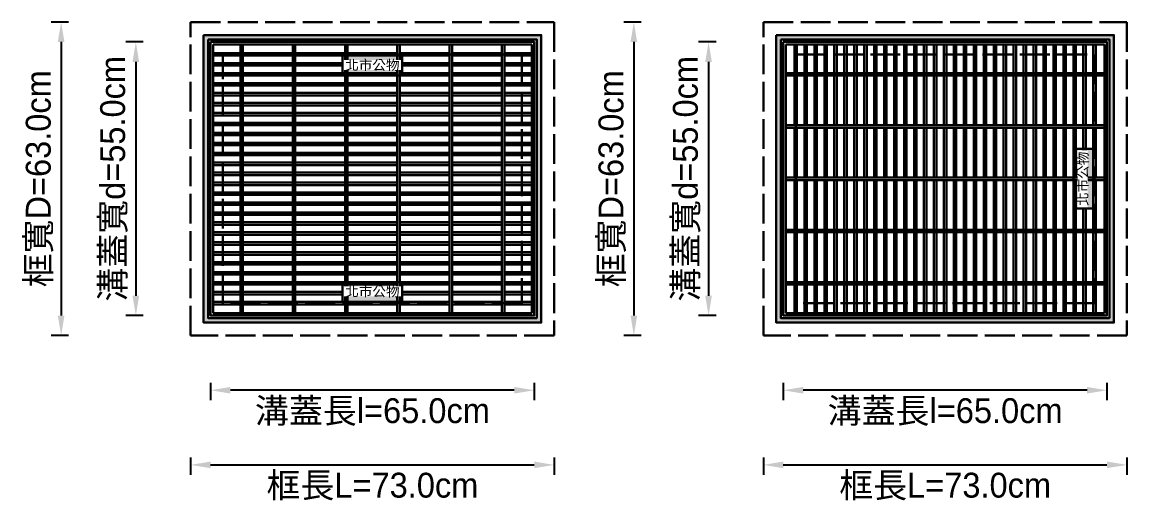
# Model space of a CAD drawing. Extents: x -4891 to 4829, y -5666 to -3242.
# Drawn here: x 1250 to 1471.9, y -3959.6 to -3863 of the extents above; entities that cross this region are included whole.
import ezdxf

# ---------------------------------------------------------------- set-up
doc = ezdxf.new("R2010")
doc.units = 0
doc.header["$MEASUREMENT"] = 0
doc.linetypes.add('ACAD_ISO02W100', pattern=[15, 12, -3])
doc.layers.add('三、3.文字-註解文字', color=2, linetype='Continuous')
doc.layers.add('二、6.繪圖-其他施作項目', color=35, linetype='Continuous', lineweight=30)
doc.styles.get("Standard").update_dxf_attribs({"font": 'kaiu.ttf', "height": 2})
doc.styles.add('註解文字', font='MS PGothic.ttf', dxfattribs={"height": 5})
doc.dimstyles.new('註解文字', dxfattribs={"dimtxt": 5, "dimasz": 4, "dimexe": 2, "dimexo": 2.5, "dimgap": 1, "dimtad": 2, "dimzin": 0, "dimdsep": 46, "dimtxsty": '註解文字', "dimcen": 0.1, "dimclrd": 144, "dimclre": 144, "dimclrt": 256, "dimadec": 0, "dimazin": 0, "dimtfac": 1, "dimtofl": 0, "dimtmove": 0, "dimatfit": 3, "dimfxl": 1.5, "dimfxlon": 1, "dimtolj": 1, "dimtzin": 0, "dimlwd": -1, "dimlwe": -1, "dimarcsym": 1})

# ---------------------------------------------------------------- blocks, each defined once
blk = doc.blocks.new('*D25')
at = {"layer": 'Defpoints', "color": 0, "transparency": 16777216}
for p in [(1287.86, -3866.99), (1272.86, -3921.99), (1287.86, -3921.99)]:
    blk.add_point(p, dxfattribs=at)
at = {"layer": '三、3.文字-註解文字', "color": 144, "transparency": 16777216}
for p, q in [((1274.36, -3866.99), (1270.86, -3866.99)), ((1272.86, -3870.99), (1272.86, -3917.99)), ((1274.36, -3921.99), (1270.86, -3921.99))]:
    blk.add_line(p, q, dxfattribs=at)
for points in [[(1272.19, -3870.99), (1273.53, -3870.99), (1272.86, -3866.99)], [(1272.19, -3917.99), (1273.53, -3917.99), (1272.86, -3921.99)]]:
    blk.add_solid(points, dxfattribs=at)
at = {"layer": '三、3.文字-註解文字', "transparency": 16777216, "insert": (1268.48, -3894.49), "char_height": 5, "attachment_point": 5, "rotation": 90, "style": '註解文字'}
blk.add_mtext('\\A1;溝蓋寬{\\fMS PGothic|b0|i0|c128|p34;d=55.0cm}', dxfattribs=at)
blk = doc.blocks.new('*D26')
at = {"layer": 'Defpoints', "color": 0, "transparency": 16777216}
for p in [(1287.86, -3921.99), (1352.86, -3921.99), (1287.86, -3936.99)]:
    blk.add_point(p, dxfattribs=at)
at = {"layer": '三、3.文字-註解文字', "color": 144, "transparency": 16777216}
for p, q in [((1287.86, -3935.49), (1287.86, -3938.99)), ((1348.86, -3936.99), (1291.86, -3936.99)), ((1352.86, -3935.49), (1352.86, -3938.99))]:
    blk.add_line(p, q, dxfattribs=at)
for points in [[(1291.86, -3936.32), (1291.86, -3937.65), (1287.86, -3936.99)], [(1348.86, -3936.32), (1348.86, -3937.65), (1352.86, -3936.99)]]:
    blk.add_solid(points, dxfattribs=at)
at = {"layer": '三、3.文字-註解文字', "transparency": 16777216, "insert": (1320.36, -3941.37), "char_height": 5, "attachment_point": 5, "style": '註解文字'}
blk.add_mtext('\\A1;溝蓋長l{\\fMS PGothic|b0|i0|c128|p34;=65.0cm}', dxfattribs=at)
blk = doc.blocks.new('*D31')
at = {"layer": 'Defpoints', "color": 0, "transparency": 16777216}
for p in [(1402.86, -3866.99), (1387.86, -3921.99), (1402.86, -3921.99)]:
    blk.add_point(p, dxfattribs=at)
at = {"layer": '三、3.文字-註解文字', "color": 144, "transparency": 16777216}
for p, q in [((1389.36, -3866.99), (1385.86, -3866.99)), ((1387.86, -3870.99), (1387.86, -3917.99)), ((1389.36, -3921.99), (1385.86, -3921.99))]:
    blk.add_line(p, q, dxfattribs=at)
for points in [[(1387.19, -3870.99), (1388.53, -3870.99), (1387.86, -3866.99)], [(1387.19, -3917.99), (1388.53, -3917.99), (1387.86, -3921.99)]]:
    blk.add_solid(points, dxfattribs=at)
at = {"layer": '三、3.文字-註解文字', "transparency": 16777216, "insert": (1383.48, -3894.49), "char_height": 5, "attachment_point": 5, "rotation": 90, "style": '註解文字'}
blk.add_mtext('\\A1;溝蓋寬d=55.0cm', dxfattribs=at)
blk = doc.blocks.new('*D32')
at = {"layer": 'Defpoints', "color": 0, "transparency": 16777216}
for p in [(1402.86, -3921.99), (1467.86, -3921.99), (1402.86, -3936.99)]:
    blk.add_point(p, dxfattribs=at)
at = {"layer": '三、3.文字-註解文字', "color": 144, "transparency": 16777216}
for p, q in [((1402.86, -3935.49), (1402.86, -3938.99)), ((1463.86, -3936.99), (1406.86, -3936.99)), ((1467.86, -3935.49), (1467.86, -3938.99))]:
    blk.add_line(p, q, dxfattribs=at)
for points in [[(1406.86, -3936.32), (1406.86, -3937.65), (1402.86, -3936.99)], [(1463.86, -3936.32), (1463.86, -3937.65), (1467.86, -3936.99)]]:
    blk.add_solid(points, dxfattribs=at)
at = {"layer": '三、3.文字-註解文字', "transparency": 16777216, "insert": (1435.36, -3941.37), "char_height": 5, "attachment_point": 5, "style": '註解文字'}
blk.add_mtext('\\A1;溝蓋長l=65.0cm', dxfattribs=at)
blk = doc.blocks.new('*D41')
at = {"layer": 'Defpoints', "color": 0, "transparency": 16777216}
for p in [(1283.86, -3925.99), (1356.86, -3925.99), (1356.86, -3951.99)]:
    blk.add_point(p, dxfattribs=at)
at = {"layer": '三、3.文字-註解文字', "color": 144, "transparency": 16777216}
for p, q in [((1283.86, -3950.49), (1283.86, -3953.99)), ((1356.86, -3950.49), (1356.86, -3953.99)), ((1287.86, -3951.99), (1352.86, -3951.99))]:
    blk.add_line(p, q, dxfattribs=at)
for points in [[(1287.86, -3951.32), (1287.86, -3952.65), (1283.86, -3951.99)], [(1352.86, -3951.32), (1352.86, -3952.65), (1356.86, -3951.99)]]:
    blk.add_solid(points, dxfattribs=at)
at = {"layer": '三、3.文字-註解文字', "transparency": 16777216, "insert": (1320.36, -3956.35), "char_height": 5, "attachment_point": 5, "style": '註解文字'}
blk.add_mtext('\\A1;框長L=73.0cm', dxfattribs=at)
blk = doc.blocks.new('*D42')
at = {"layer": 'Defpoints', "color": 0, "transparency": 16777216}
for p in [(1398.86, -3862.99), (1372.86, -3925.99), (1398.86, -3925.99)]:
    blk.add_point(p, dxfattribs=at)
at = {"layer": '三、3.文字-註解文字', "color": 144, "transparency": 16777216}
for p, q in [((1374.36, -3862.99), (1370.86, -3862.99)), ((1372.86, -3866.99), (1372.86, -3921.99)), ((1374.36, -3925.99), (1370.86, -3925.99))]:
    blk.add_line(p, q, dxfattribs=at)
for points in [[(1372.19, -3866.99), (1373.53, -3866.99), (1372.86, -3862.99)], [(1372.19, -3921.99), (1373.53, -3921.99), (1372.86, -3925.99)]]:
    blk.add_solid(points, dxfattribs=at)
at = {"layer": '三、3.文字-註解文字', "transparency": 16777216, "insert": (1368.54, -3894.49), "char_height": 5, "attachment_point": 5, "rotation": 90, "style": '註解文字'}
blk.add_mtext('\\A1;框寬D=63.0cm', dxfattribs=at)
blk = doc.blocks.new('*D43')
at = {"layer": 'Defpoints', "color": 0, "transparency": 16777216}
for p in [(1398.86, -3925.99), (1471.86, -3925.99), (1471.86, -3951.99)]:
    blk.add_point(p, dxfattribs=at)
at = {"layer": '三、3.文字-註解文字', "color": 144, "transparency": 16777216}
for p, q in [((1398.86, -3950.49), (1398.86, -3953.99)), ((1471.86, -3950.49), (1471.86, -3953.99)), ((1402.86, -3951.99), (1467.86, -3951.99))]:
    blk.add_line(p, q, dxfattribs=at)
for points in [[(1402.86, -3951.32), (1402.86, -3952.65), (1398.86, -3951.99)], [(1467.86, -3951.32), (1467.86, -3952.65), (1471.86, -3951.99)]]:
    blk.add_solid(points, dxfattribs=at)
at = {"layer": '三、3.文字-註解文字', "transparency": 16777216, "insert": (1435.36, -3956.35), "char_height": 5, "attachment_point": 5, "style": '註解文字'}
blk.add_mtext('\\A1;框長L=73.0cm', dxfattribs=at)
blk = doc.blocks.new('*D51')
at = {"layer": 'Defpoints', "color": 0, "transparency": 16777216}
for p in [(1283.86, -3862.99), (1257.86, -3925.99), (1283.86, -3925.99)]:
    blk.add_point(p, dxfattribs=at)
at = {"layer": '三、3.文字-註解文字', "color": 144, "transparency": 16777216}
for p, q in [((1259.36, -3862.99), (1255.86, -3862.99)), ((1257.86, -3866.99), (1257.86, -3921.99)), ((1259.36, -3925.99), (1255.86, -3925.99))]:
    blk.add_line(p, q, dxfattribs=at)
for points in [[(1257.19, -3866.99), (1258.53, -3866.99), (1257.86, -3862.99)], [(1257.19, -3921.99), (1258.53, -3921.99), (1257.86, -3925.99)]]:
    blk.add_solid(points, dxfattribs=at)
at = {"layer": '三、3.文字-註解文字', "transparency": 16777216, "insert": (1253.54, -3894.49), "char_height": 5, "attachment_point": 5, "rotation": 90, "style": '註解文字'}
blk.add_mtext('\\A1;框寬D=63.0cm', dxfattribs=at)

msp = doc.modelspace()

# ---------------------------------------------------------------- hatches: boundary and pattern name
at = {"layer": '二、6.繪圖-其他施作項目'}
h = msp.add_hatch(color=256, dxfattribs=at)
h.dxf.hatch_style = 1
h.paths.add_polyline_path([(1326.361, -3873.736), (1326.361, -3869.736), (1314.361, -3869.736), (1314.361, -3873.736)])
h = msp.add_hatch(color=256, dxfattribs=at)
h.dxf.hatch_style = 1
h.paths.add_polyline_path([(1465.111, -3888.486), (1461.111, -3888.486), (1461.111, -3900.486), (1465.111, -3900.486)])
h = msp.add_hatch(color=256, dxfattribs=at)
h.dxf.hatch_style = 1
h.paths.add_polyline_path([(1326.361, -3919.236), (1326.361, -3915.236), (1314.361, -3915.236), (1314.361, -3919.236)])

# ---------------------------------------------------------------- linework, layer by layer
for points in [[(1287.861, -3866.986), (1352.861, -3866.986), (1352.861, -3921.986), (1287.861, -3921.986)], [(1402.861, -3866.986), (1467.861, -3866.986), (1467.861, -3921.986), (1402.861, -3921.986)], [(1314.361, -3869.736), (1326.361, -3869.736), (1326.361, -3873.736), (1314.361, -3873.736)], [(1461.111, -3900.486), (1461.111, -3888.486), (1465.111, -3888.486), (1465.111, -3900.486)], [(1314.361, -3915.236), (1326.361, -3915.236), (1326.361, -3919.236), (1314.361, -3919.236)]]:
    msp.add_lwpolyline(points, close=True, dxfattribs=at)
for points in [[(1288.361, -3867.486), (1352.361, -3867.486)], [(1288.361, -3921.486), (1288.361, -3867.486)], [(1293.861, -3867.486), (1293.861, -3921.486)], [(1294.361, -3867.486), (1294.361, -3921.486)], [(1304.361, -3867.486), (1304.361, -3921.486)], [(1304.861, -3867.486), (1304.861, -3921.486)], [(1314.861, -3867.486), (1314.861, -3921.486)], [(1315.361, -3867.486), (1315.361, -3921.486)], [(1325.361, -3921.486), (1325.361, -3867.486)], [(1325.861, -3921.486), (1325.861, -3867.486)], [(1335.861, -3921.486), (1335.861, -3867.486)], [(1336.361, -3921.486), (1336.361, -3867.486)], [(1346.361, -3921.486), (1346.361, -3867.486)], [(1346.861, -3921.486), (1346.861, -3867.486)], [(1352.361, -3867.486), (1352.361, -3921.486)], [(1403.361, -3867.486), (1467.361, -3867.486)], [(1403.361, -3921.486), (1403.361, -3867.486)], [(1405.111, -3873.236), (1405.111, -3867.486)], [(1405.611, -3873.236), (1405.611, -3867.486)], [(1407.111, -3873.236), (1407.111, -3867.486)], [(1407.611, -3873.236), (1407.611, -3867.486)], [(1409.111, -3873.236), (1409.111, -3867.486)], [(1409.611, -3873.236), (1409.611, -3867.486)], [(1411.111, -3873.236), (1411.111, -3867.486)], [(1411.611, -3873.236), (1411.611, -3867.486)], [(1413.111, -3873.236), (1413.111, -3867.486)], [(1413.611, -3873.236), (1413.611, -3867.486)], [(1415.111, -3873.236), (1415.111, -3867.486)], [(1415.611, -3873.236), (1415.611, -3867.486)], [(1417.111, -3873.236), (1417.111, -3867.486)], [(1417.611, -3873.236), (1417.611, -3867.486)], [(1419.111, -3873.236), (1419.111, -3867.486)], [(1419.611, -3873.236), (1419.611, -3867.486)], [(1421.111, -3873.236), (1421.111, -3867.486)], [(1421.611, -3873.236), (1421.611, -3867.486)], [(1423.111, -3873.236), (1423.111, -3867.486)], [(1423.611, -3873.236), (1423.611, -3867.486)], [(1425.111, -3873.236), (1425.111, -3867.486)], [(1425.611, -3873.236), (1425.611, -3867.486)], [(1427.111, -3873.236), (1427.111, -3867.486)], [(1427.611, -3873.236), (1427.611, -3867.486)], [(1429.111, -3873.236), (1429.111, -3867.486)], [(1429.611, -3873.236), (1429.611, -3867.486)], [(1431.111, -3873.236), (1431.111, -3867.486)], [(1431.611, -3873.236), (1431.611, -3867.486)], [(1433.111, -3873.236), (1433.111, -3867.486)], [(1433.611, -3873.236), (1433.611, -3867.486)], [(1435.111, -3873.236), (1435.111, -3867.486)], [(1435.611, -3873.236), (1435.611, -3867.486)], [(1437.111, -3873.236), (1437.111, -3867.486)], [(1437.611, -3873.236), (1437.611, -3867.486)], [(1439.111, -3873.236), (1439.111, -3867.486)], [(1439.611, -3873.236), (1439.611, -3867.486)], [(1441.111, -3873.236), (1441.111, -3867.486)], [(1441.611, -3873.236), (1441.611, -3867.486)], [(1443.111, -3873.236), (1443.111, -3867.486)], [(1443.611, -3873.236), (1443.611, -3867.486)], [(1445.111, -3873.236), (1445.111, -3867.486)], [(1445.611, -3873.236), (1445.611, -3867.486)], [(1447.111, -3873.236), (1447.111, -3867.486)], [(1447.611, -3873.236), (1447.611, -3867.486)], [(1449.111, -3873.236), (1449.111, -3867.486)], [(1449.611, -3873.236), (1449.611, -3867.486)], [(1451.111, -3873.236), (1451.111, -3867.486)], [(1451.611, -3873.236), (1451.611, -3867.486)], [(1453.111, -3873.236), (1453.111, -3867.486)], [(1453.611, -3873.236), (1453.611, -3867.486)], [(1455.111, -3873.236), (1455.111, -3867.486)], [(1455.611, -3873.236), (1455.611, -3867.486)], [(1457.111, -3873.236), (1457.111, -3867.486)], [(1457.611, -3873.236), (1457.611, -3867.486)], [(1459.111, -3873.236), (1459.111, -3867.486)], [(1459.611, -3873.236), (1459.611, -3867.486)], [(1461.111, -3873.236), (1461.111, -3867.486)], [(1461.611, -3873.236), (1461.611, -3867.486)], [(1463.111, -3867.486), (1463.111, -3873.236)], [(1463.611, -3867.486), (1463.611, -3873.236)], [(1465.111, -3867.486), (1465.111, -3873.236)], [(1465.611, -3867.486), (1465.611, -3873.236)], [(1467.361, -3867.486), (1467.361, -3921.486)], [(1288.361, -3869.236), (1293.861, -3869.236)], [(1288.361, -3869.736), (1293.861, -3869.736)], [(1294.361, -3869.236), (1304.361, -3869.236)], [(1294.361, -3869.736), (1304.361, -3869.736)], [(1304.861, -3869.236), (1314.861, -3869.236)], [(1304.861, -3869.736), (1314.861, -3869.736)], [(1315.361, -3869.236), (1325.361, -3869.236)], [(1315.361, -3869.736), (1325.361, -3869.736)], [(1325.861, -3869.236), (1335.861, -3869.236)], [(1325.861, -3869.736), (1335.861, -3869.736)], [(1336.361, -3869.236), (1346.361, -3869.236)], [(1336.361, -3869.736), (1346.361, -3869.736)], [(1346.861, -3869.236), (1352.361, -3869.236)], [(1346.861, -3869.736), (1352.361, -3869.736)], [(1288.361, -3871.236), (1293.861, -3871.236)], [(1288.361, -3871.736), (1293.861, -3871.736)], [(1293.861, -3873.236), (1288.361, -3873.236)], [(1294.361, -3871.236), (1304.361, -3871.236)], [(1294.361, -3871.736), (1304.361, -3871.736)], [(1304.361, -3873.236), (1294.361, -3873.236)], [(1304.861, -3871.236), (1314.861, -3871.236)], [(1304.861, -3871.736), (1314.861, -3871.736)], [(1314.861, -3873.236), (1304.861, -3873.236)], [(1315.361, -3871.236), (1325.361, -3871.236)], [(1315.361, -3871.736), (1325.361, -3871.736)], [(1325.361, -3873.236), (1315.361, -3873.236)], [(1325.861, -3871.236), (1335.861, -3871.236)], [(1325.861, -3871.736), (1335.861, -3871.736)], [(1335.861, -3873.236), (1325.861, -3873.236)], [(1336.361, -3871.236), (1346.361, -3871.236)], [(1336.361, -3871.736), (1346.361, -3871.736)], [(1346.361, -3873.236), (1336.361, -3873.236)], [(1346.861, -3871.236), (1352.361, -3871.236)], [(1346.861, -3871.736), (1352.361, -3871.736)], [(1352.361, -3873.236), (1346.861, -3873.236)], [(1403.361, -3873.236), (1467.361, -3873.236)], [(1293.861, -3873.736), (1288.361, -3873.736)], [(1293.861, -3875.236), (1288.361, -3875.236)], [(1304.361, -3873.736), (1294.361, -3873.736)], [(1304.361, -3875.236), (1294.361, -3875.236)], [(1314.861, -3873.736), (1304.861, -3873.736)], [(1314.861, -3875.236), (1304.861, -3875.236)], [(1325.361, -3873.736), (1315.361, -3873.736)], [(1325.361, -3875.236), (1315.361, -3875.236)], [(1335.861, -3873.736), (1325.861, -3873.736)], [(1335.861, -3875.236), (1325.861, -3875.236)], [(1346.361, -3873.736), (1336.361, -3873.736)], [(1346.361, -3875.236), (1336.361, -3875.236)], [(1352.361, -3873.736), (1346.861, -3873.736)], [(1352.361, -3875.236), (1346.861, -3875.236)], [(1403.361, -3873.736), (1467.361, -3873.736)], [(1405.111, -3883.736), (1405.111, -3873.736)], [(1405.611, -3883.736), (1405.611, -3873.736)], [(1407.111, -3883.736), (1407.111, -3873.736)], [(1407.611, -3883.736), (1407.611, -3873.736)], [(1409.111, -3883.736), (1409.111, -3873.736)], [(1409.611, -3883.736), (1409.611, -3873.736)], [(1411.111, -3883.736), (1411.111, -3873.736)], [(1411.611, -3883.736), (1411.611, -3873.736)], [(1413.111, -3883.736), (1413.111, -3873.736)], [(1413.611, -3883.736), (1413.611, -3873.736)], [(1415.111, -3883.736), (1415.111, -3873.736)], [(1415.611, -3883.736), (1415.611, -3873.736)], [(1417.111, -3883.736), (1417.111, -3873.736)], [(1417.611, -3883.736), (1417.611, -3873.736)], [(1419.111, -3883.736), (1419.111, -3873.736)], [(1419.611, -3883.736), (1419.611, -3873.736)], [(1421.111, -3883.736), (1421.111, -3873.736)], [(1421.611, -3883.736), (1421.611, -3873.736)], [(1423.111, -3883.736), (1423.111, -3873.736)], [(1423.611, -3883.736), (1423.611, -3873.736)], [(1425.111, -3883.736), (1425.111, -3873.736)], [(1425.611, -3883.736), (1425.611, -3873.736)], [(1427.111, -3883.736), (1427.111, -3873.736)], [(1427.611, -3883.736), (1427.611, -3873.736)], [(1429.111, -3883.736), (1429.111, -3873.736)], [(1429.611, -3883.736), (1429.611, -3873.736)], [(1431.111, -3883.736), (1431.111, -3873.736)], [(1431.611, -3883.736), (1431.611, -3873.736)], [(1433.111, -3883.736), (1433.111, -3873.736)], [(1433.611, -3883.736), (1433.611, -3873.736)], [(1435.111, -3883.736), (1435.111, -3873.736)], [(1435.611, -3883.736), (1435.611, -3873.736)], [(1437.111, -3883.736), (1437.111, -3873.736)], [(1437.611, -3883.736), (1437.611, -3873.736)], [(1439.111, -3883.736), (1439.111, -3873.736)], [(1439.611, -3883.736), (1439.611, -3873.736)], [(1441.111, -3883.736), (1441.111, -3873.736)], [(1441.611, -3883.736), (1441.611, -3873.736)], [(1443.111, -3883.736), (1443.111, -3873.736)], [(1443.611, -3883.736), (1443.611, -3873.736)], [(1445.111, -3883.736), (1445.111, -3873.736)], [(1445.611, -3883.736), (1445.611, -3873.736)], [(1447.111, -3883.736), (1447.111, -3873.736)], [(1447.611, -3883.736), (1447.611, -3873.736)], [(1449.111, -3883.736), (1449.111, -3873.736)], [(1449.611, -3883.736), (1449.611, -3873.736)], [(1451.111, -3883.736), (1451.111, -3873.736)], [(1451.611, -3883.736), (1451.611, -3873.736)], [(1453.111, -3883.736), (1453.111, -3873.736)], [(1453.611, -3883.736), (1453.611, -3873.736)], [(1455.111, -3883.736), (1455.111, -3873.736)], [(1455.611, -3883.736), (1455.611, -3873.736)], [(1457.111, -3883.736), (1457.111, -3873.736)], [(1457.611, -3883.736), (1457.611, -3873.736)], [(1459.111, -3883.736), (1459.111, -3873.736)], [(1459.611, -3883.736), (1459.611, -3873.736)], [(1461.111, -3883.736), (1461.111, -3873.736)], [(1461.611, -3883.736), (1461.611, -3873.736)], [(1463.111, -3873.736), (1463.111, -3883.736)], [(1463.611, -3873.736), (1463.611, -3883.736)], [(1465.111, -3873.736), (1465.111, -3883.736)], [(1465.611, -3873.736), (1465.611, -3883.736)], [(1293.861, -3875.736), (1288.361, -3875.736)], [(1293.861, -3877.236), (1288.361, -3877.236)], [(1293.861, -3877.736), (1288.361, -3877.736)], [(1304.361, -3875.736), (1294.361, -3875.736)], [(1304.361, -3877.236), (1294.361, -3877.236)], [(1304.361, -3877.736), (1294.361, -3877.736)], [(1314.861, -3875.736), (1304.861, -3875.736)], [(1314.861, -3877.236), (1304.861, -3877.236)], [(1314.861, -3877.736), (1304.861, -3877.736)], [(1325.361, -3875.736), (1315.361, -3875.736)], [(1325.361, -3877.236), (1315.361, -3877.236)], [(1325.361, -3877.736), (1315.361, -3877.736)], [(1335.861, -3875.736), (1325.861, -3875.736)], [(1335.861, -3877.236), (1325.861, -3877.236)], [(1335.861, -3877.736), (1325.861, -3877.736)], [(1346.361, -3875.736), (1336.361, -3875.736)], [(1346.361, -3877.236), (1336.361, -3877.236)], [(1346.361, -3877.736), (1336.361, -3877.736)], [(1352.361, -3875.736), (1346.861, -3875.736)], [(1352.361, -3877.236), (1346.861, -3877.236)], [(1352.361, -3877.736), (1346.861, -3877.736)], [(1293.861, -3879.236), (1288.361, -3879.236)], [(1293.861, -3879.736), (1288.361, -3879.736)], [(1304.361, -3879.236), (1294.361, -3879.236)], [(1304.361, -3879.736), (1294.361, -3879.736)], [(1314.861, -3879.236), (1304.861, -3879.236)], [(1314.861, -3879.736), (1304.861, -3879.736)], [(1325.361, -3879.236), (1315.361, -3879.236)], [(1325.361, -3879.736), (1315.361, -3879.736)], [(1335.861, -3879.236), (1325.861, -3879.236)], [(1335.861, -3879.736), (1325.861, -3879.736)], [(1346.361, -3879.236), (1336.361, -3879.236)], [(1346.361, -3879.736), (1336.361, -3879.736)], [(1352.361, -3879.236), (1346.861, -3879.236)], [(1352.361, -3879.736), (1346.861, -3879.736)], [(1293.861, -3881.236), (1288.361, -3881.236)], [(1293.861, -3881.736), (1288.361, -3881.736)], [(1304.361, -3881.236), (1294.361, -3881.236)], [(1304.361, -3881.736), (1294.361, -3881.736)], [(1314.861, -3881.236), (1304.861, -3881.236)], [(1314.861, -3881.736), (1304.861, -3881.736)], [(1325.361, -3881.236), (1315.361, -3881.236)], [(1325.361, -3881.736), (1315.361, -3881.736)], [(1335.861, -3881.236), (1325.861, -3881.236)], [(1335.861, -3881.736), (1325.861, -3881.736)], [(1346.361, -3881.236), (1336.361, -3881.236)], [(1346.361, -3881.736), (1336.361, -3881.736)], [(1352.361, -3881.236), (1346.861, -3881.236)], [(1352.361, -3881.736), (1346.861, -3881.736)], [(1293.861, -3883.236), (1288.361, -3883.236)], [(1293.861, -3883.736), (1288.361, -3883.736)], [(1304.361, -3883.236), (1294.361, -3883.236)], [(1304.361, -3883.736), (1294.361, -3883.736)], [(1314.861, -3883.236), (1304.861, -3883.236)], [(1314.861, -3883.736), (1304.861, -3883.736)], [(1325.361, -3883.236), (1315.361, -3883.236)], [(1325.361, -3883.736), (1315.361, -3883.736)], [(1335.861, -3883.236), (1325.861, -3883.236)], [(1335.861, -3883.736), (1325.861, -3883.736)], [(1346.361, -3883.236), (1336.361, -3883.236)], [(1346.361, -3883.736), (1336.361, -3883.736)], [(1352.361, -3883.236), (1346.861, -3883.236)], [(1352.361, -3883.736), (1346.861, -3883.736)], [(1403.361, -3883.736), (1467.361, -3883.736)], [(1403.361, -3884.236), (1467.361, -3884.236)], [(1405.111, -3894.236), (1405.111, -3884.236)], [(1405.611, -3894.236), (1405.611, -3884.236)], [(1407.111, -3894.236), (1407.111, -3884.236)], [(1407.611, -3894.236), (1407.611, -3884.236)], [(1409.111, -3894.236), (1409.111, -3884.236)], [(1409.611, -3894.236), (1409.611, -3884.236)], [(1411.111, -3894.236), (1411.111, -3884.236)], [(1411.611, -3894.236), (1411.611, -3884.236)], [(1413.111, -3894.236), (1413.111, -3884.236)], [(1413.611, -3894.236), (1413.611, -3884.236)], [(1415.111, -3894.236), (1415.111, -3884.236)], [(1415.611, -3894.236), (1415.611, -3884.236)], [(1417.111, -3894.236), (1417.111, -3884.236)], [(1417.611, -3894.236), (1417.611, -3884.236)], [(1419.111, -3894.236), (1419.111, -3884.236)], [(1419.611, -3894.236), (1419.611, -3884.236)], [(1421.111, -3894.236), (1421.111, -3884.236)], [(1421.611, -3894.236), (1421.611, -3884.236)], [(1423.111, -3894.236), (1423.111, -3884.236)], [(1423.611, -3894.236), (1423.611, -3884.236)], [(1425.111, -3894.236), (1425.111, -3884.236)], [(1425.611, -3894.236), (1425.611, -3884.236)], [(1427.111, -3894.236), (1427.111, -3884.236)], [(1427.611, -3894.236), (1427.611, -3884.236)], [(1429.111, -3894.236), (1429.111, -3884.236)], [(1429.611, -3894.236), (1429.611, -3884.236)], [(1431.111, -3894.236), (1431.111, -3884.236)], [(1431.611, -3894.236), (1431.611, -3884.236)], [(1433.111, -3894.236), (1433.111, -3884.236)], [(1433.611, -3894.236), (1433.611, -3884.236)], [(1435.111, -3894.236), (1435.111, -3884.236)], [(1435.611, -3894.236), (1435.611, -3884.236)], [(1437.111, -3894.236), (1437.111, -3884.236)], [(1437.611, -3894.236), (1437.611, -3884.236)], [(1439.111, -3894.236), (1439.111, -3884.236)], [(1439.611, -3894.236), (1439.611, -3884.236)], [(1441.111, -3894.236), (1441.111, -3884.236)], [(1441.611, -3894.236), (1441.611, -3884.236)], [(1443.111, -3894.236), (1443.111, -3884.236)], [(1443.611, -3894.236), (1443.611, -3884.236)], [(1445.111, -3894.236), (1445.111, -3884.236)], [(1445.611, -3894.236), (1445.611, -3884.236)], [(1447.111, -3894.236), (1447.111, -3884.236)], [(1447.611, -3894.236), (1447.611, -3884.236)], [(1449.111, -3894.236), (1449.111, -3884.236)], [(1449.611, -3894.236), (1449.611, -3884.236)], [(1451.111, -3894.236), (1451.111, -3884.236)], [(1451.611, -3894.236), (1451.611, -3884.236)], [(1453.111, -3894.236), (1453.111, -3884.236)], [(1453.611, -3894.236), (1453.611, -3884.236)], [(1455.111, -3894.236), (1455.111, -3884.236)], [(1455.611, -3894.236), (1455.611, -3884.236)], [(1457.111, -3894.236), (1457.111, -3884.236)], [(1457.611, -3894.236), (1457.611, -3884.236)], [(1459.111, -3894.236), (1459.111, -3884.236)], [(1459.611, -3894.236), (1459.611, -3884.236)], [(1461.111, -3894.236), (1461.111, -3884.236)], [(1461.611, -3894.236), (1461.611, -3884.236)], [(1463.111, -3884.236), (1463.111, -3894.236)], [(1463.611, -3884.236), (1463.611, -3894.236)], [(1465.111, -3884.236), (1465.111, -3894.236)], [(1465.611, -3884.236), (1465.611, -3894.236)], [(1293.861, -3885.236), (1288.361, -3885.236)], [(1293.861, -3885.736), (1288.361, -3885.736)], [(1304.361, -3885.236), (1294.361, -3885.236)], [(1304.361, -3885.736), (1294.361, -3885.736)], [(1314.861, -3885.236), (1304.861, -3885.236)], [(1314.861, -3885.736), (1304.861, -3885.736)], [(1325.361, -3885.236), (1315.361, -3885.236)], [(1325.361, -3885.736), (1315.361, -3885.736)], [(1335.861, -3885.236), (1325.861, -3885.236)], [(1335.861, -3885.736), (1325.861, -3885.736)], [(1346.361, -3885.236), (1336.361, -3885.236)], [(1346.361, -3885.736), (1336.361, -3885.736)], [(1352.361, -3885.236), (1346.861, -3885.236)], [(1352.361, -3885.736), (1346.861, -3885.736)], [(1293.861, -3887.236), (1288.361, -3887.236)], [(1293.861, -3887.736), (1288.361, -3887.736)], [(1304.361, -3887.236), (1294.361, -3887.236)], [(1304.361, -3887.736), (1294.361, -3887.736)], [(1314.861, -3887.236), (1304.861, -3887.236)], [(1314.861, -3887.736), (1304.861, -3887.736)], [(1325.361, -3887.236), (1315.361, -3887.236)], [(1325.361, -3887.736), (1315.361, -3887.736)], [(1335.861, -3887.236), (1325.861, -3887.236)], [(1335.861, -3887.736), (1325.861, -3887.736)], [(1346.361, -3887.236), (1336.361, -3887.236)], [(1346.361, -3887.736), (1336.361, -3887.736)], [(1352.361, -3887.236), (1346.861, -3887.236)], [(1352.361, -3887.736), (1346.861, -3887.736)], [(1293.861, -3889.236), (1288.361, -3889.236)], [(1293.861, -3889.736), (1288.361, -3889.736)], [(1304.361, -3889.236), (1294.361, -3889.236)], [(1304.361, -3889.736), (1294.361, -3889.736)], [(1314.861, -3889.236), (1304.861, -3889.236)], [(1314.861, -3889.736), (1304.861, -3889.736)], [(1325.361, -3889.236), (1315.361, -3889.236)], [(1325.361, -3889.736), (1315.361, -3889.736)], [(1335.861, -3889.236), (1325.861, -3889.236)], [(1335.861, -3889.736), (1325.861, -3889.736)], [(1346.361, -3889.236), (1336.361, -3889.236)], [(1346.361, -3889.736), (1336.361, -3889.736)], [(1352.361, -3889.236), (1346.861, -3889.236)], [(1352.361, -3889.736), (1346.861, -3889.736)], [(1293.861, -3891.236), (1288.361, -3891.236)], [(1293.861, -3891.736), (1288.361, -3891.736)], [(1293.861, -3893.236), (1288.361, -3893.236)], [(1304.361, -3891.236), (1294.361, -3891.236)], [(1304.361, -3891.736), (1294.361, -3891.736)], [(1304.361, -3893.236), (1294.361, -3893.236)], [(1314.861, -3891.236), (1304.861, -3891.236)], [(1314.861, -3891.736), (1304.861, -3891.736)], [(1314.861, -3893.236), (1304.861, -3893.236)], [(1325.361, -3891.236), (1315.361, -3891.236)], [(1325.361, -3891.736), (1315.361, -3891.736)], [(1325.361, -3893.236), (1315.361, -3893.236)], [(1335.861, -3891.236), (1325.861, -3891.236)], [(1335.861, -3891.736), (1325.861, -3891.736)], [(1335.861, -3893.236), (1325.861, -3893.236)], [(1346.361, -3891.236), (1336.361, -3891.236)], [(1346.361, -3891.736), (1336.361, -3891.736)], [(1346.361, -3893.236), (1336.361, -3893.236)], [(1352.361, -3891.236), (1346.861, -3891.236)], [(1352.361, -3891.736), (1346.861, -3891.736)], [(1352.361, -3893.236), (1346.861, -3893.236)], [(1293.861, -3893.736), (1288.361, -3893.736)], [(1293.861, -3895.236), (1288.361, -3895.236)], [(1304.361, -3893.736), (1294.361, -3893.736)], [(1304.361, -3895.236), (1294.361, -3895.236)], [(1314.861, -3893.736), (1304.861, -3893.736)], [(1314.861, -3895.236), (1304.861, -3895.236)], [(1325.361, -3893.736), (1315.361, -3893.736)], [(1325.361, -3895.236), (1315.361, -3895.236)], [(1335.861, -3893.736), (1325.861, -3893.736)], [(1335.861, -3895.236), (1325.861, -3895.236)], [(1346.361, -3893.736), (1336.361, -3893.736)], [(1346.361, -3895.236), (1336.361, -3895.236)], [(1352.361, -3893.736), (1346.861, -3893.736)], [(1352.361, -3895.236), (1346.861, -3895.236)], [(1403.361, -3894.236), (1467.361, -3894.236)], [(1467.361, -3894.736), (1403.361, -3894.736)], [(1405.111, -3904.736), (1405.111, -3894.736)], [(1405.611, -3904.736), (1405.611, -3894.736)], [(1407.111, -3904.736), (1407.111, -3894.736)], [(1407.611, -3904.736), (1407.611, -3894.736)], [(1409.111, -3904.736), (1409.111, -3894.736)], [(1409.611, -3904.736), (1409.611, -3894.736)], [(1411.111, -3904.736), (1411.111, -3894.736)], [(1411.611, -3904.736), (1411.611, -3894.736)], [(1413.111, -3904.736), (1413.111, -3894.736)], [(1413.611, -3904.736), (1413.611, -3894.736)], [(1415.111, -3904.736), (1415.111, -3894.736)], [(1415.611, -3904.736), (1415.611, -3894.736)], [(1417.111, -3904.736), (1417.111, -3894.736)], [(1417.611, -3904.736), (1417.611, -3894.736)], [(1419.111, -3904.736), (1419.111, -3894.736)], [(1419.611, -3904.736), (1419.611, -3894.736)], [(1421.111, -3904.736), (1421.111, -3894.736)], [(1421.611, -3904.736), (1421.611, -3894.736)], [(1423.111, -3904.736), (1423.111, -3894.736)], [(1423.611, -3904.736), (1423.611, -3894.736)], [(1425.111, -3904.736), (1425.111, -3894.736)], [(1425.611, -3904.736), (1425.611, -3894.736)], [(1427.111, -3904.736), (1427.111, -3894.736)], [(1427.611, -3904.736), (1427.611, -3894.736)], [(1429.111, -3904.736), (1429.111, -3894.736)], [(1429.611, -3904.736), (1429.611, -3894.736)], [(1431.111, -3904.736), (1431.111, -3894.736)], [(1431.611, -3904.736), (1431.611, -3894.736)], [(1433.111, -3904.736), (1433.111, -3894.736)], [(1433.611, -3904.736), (1433.611, -3894.736)], [(1435.111, -3904.736), (1435.111, -3894.736)], [(1435.611, -3904.736), (1435.611, -3894.736)], [(1437.111, -3904.736), (1437.111, -3894.736)], [(1437.611, -3904.736), (1437.611, -3894.736)], [(1439.111, -3904.736), (1439.111, -3894.736)], [(1439.611, -3904.736), (1439.611, -3894.736)], [(1441.111, -3904.736), (1441.111, -3894.736)], [(1441.611, -3904.736), (1441.611, -3894.736)], [(1443.111, -3904.736), (1443.111, -3894.736)], [(1443.611, -3904.736), (1443.611, -3894.736)], [(1445.111, -3904.736), (1445.111, -3894.736)], [(1445.611, -3904.736), (1445.611, -3894.736)], [(1447.111, -3904.736), (1447.111, -3894.736)], [(1447.611, -3904.736), (1447.611, -3894.736)], [(1449.111, -3904.736), (1449.111, -3894.736)], [(1449.611, -3904.736), (1449.611, -3894.736)], [(1451.111, -3904.736), (1451.111, -3894.736)], [(1451.611, -3904.736), (1451.611, -3894.736)], [(1453.111, -3904.736), (1453.111, -3894.736)], [(1453.611, -3904.736), (1453.611, -3894.736)], [(1455.111, -3904.736), (1455.111, -3894.736)], [(1455.611, -3904.736), (1455.611, -3894.736)], [(1457.111, -3904.736), (1457.111, -3894.736)], [(1457.611, -3904.736), (1457.611, -3894.736)], [(1459.111, -3904.736), (1459.111, -3894.736)], [(1459.611, -3904.736), (1459.611, -3894.736)], [(1461.111, -3904.736), (1461.111, -3894.736)], [(1461.611, -3904.736), (1461.611, -3894.736)], [(1463.111, -3894.736), (1463.111, -3904.736)], [(1463.611, -3894.736), (1463.611, -3904.736)], [(1465.111, -3894.736), (1465.111, -3904.736)], [(1465.611, -3894.736), (1465.611, -3904.736)], [(1293.861, -3895.736), (1288.361, -3895.736)], [(1293.861, -3897.236), (1288.361, -3897.236)], [(1304.361, -3895.736), (1294.361, -3895.736)], [(1304.361, -3897.236), (1294.361, -3897.236)], [(1314.861, -3895.736), (1304.861, -3895.736)], [(1314.861, -3897.236), (1304.861, -3897.236)], [(1325.361, -3895.736), (1315.361, -3895.736)], [(1325.361, -3897.236), (1315.361, -3897.236)], [(1335.861, -3895.736), (1325.861, -3895.736)], [(1335.861, -3897.236), (1325.861, -3897.236)], [(1346.361, -3895.736), (1336.361, -3895.736)], [(1346.361, -3897.236), (1336.361, -3897.236)], [(1352.361, -3895.736), (1346.861, -3895.736)], [(1352.361, -3897.236), (1346.861, -3897.236)], [(1293.861, -3897.736), (1288.361, -3897.736)], [(1293.861, -3899.236), (1288.361, -3899.236)], [(1293.861, -3899.736), (1288.361, -3899.736)], [(1304.361, -3897.736), (1294.361, -3897.736)], [(1304.361, -3899.236), (1294.361, -3899.236)], [(1304.361, -3899.736), (1294.361, -3899.736)], [(1314.861, -3897.736), (1304.861, -3897.736)], [(1314.861, -3899.236), (1304.861, -3899.236)], [(1314.861, -3899.736), (1304.861, -3899.736)], [(1325.361, -3897.736), (1315.361, -3897.736)], [(1325.361, -3899.236), (1315.361, -3899.236)], [(1325.361, -3899.736), (1315.361, -3899.736)], [(1335.861, -3897.736), (1325.861, -3897.736)], [(1335.861, -3899.236), (1325.861, -3899.236)], [(1335.861, -3899.736), (1325.861, -3899.736)], [(1346.361, -3897.736), (1336.361, -3897.736)], [(1346.361, -3899.236), (1336.361, -3899.236)], [(1346.361, -3899.736), (1336.361, -3899.736)], [(1352.361, -3897.736), (1346.861, -3897.736)], [(1352.361, -3899.236), (1346.861, -3899.236)], [(1352.361, -3899.736), (1346.861, -3899.736)], [(1293.861, -3901.236), (1288.361, -3901.236)], [(1293.861, -3901.736), (1288.361, -3901.736)], [(1304.361, -3901.236), (1294.361, -3901.236)], [(1304.361, -3901.736), (1294.361, -3901.736)], [(1314.861, -3901.236), (1304.861, -3901.236)], [(1314.861, -3901.736), (1304.861, -3901.736)], [(1325.361, -3901.236), (1315.361, -3901.236)], [(1325.361, -3901.736), (1315.361, -3901.736)], [(1335.861, -3901.236), (1325.861, -3901.236)], [(1335.861, -3901.736), (1325.861, -3901.736)], [(1346.361, -3901.236), (1336.361, -3901.236)], [(1346.361, -3901.736), (1336.361, -3901.736)], [(1352.361, -3901.236), (1346.861, -3901.236)], [(1352.361, -3901.736), (1346.861, -3901.736)], [(1293.861, -3903.236), (1288.361, -3903.236)], [(1293.861, -3903.736), (1288.361, -3903.736)], [(1304.361, -3903.236), (1294.361, -3903.236)], [(1304.361, -3903.736), (1294.361, -3903.736)], [(1314.861, -3903.236), (1304.861, -3903.236)], [(1314.861, -3903.736), (1304.861, -3903.736)], [(1325.361, -3903.236), (1315.361, -3903.236)], [(1325.361, -3903.736), (1315.361, -3903.736)], [(1335.861, -3903.236), (1325.861, -3903.236)], [(1335.861, -3903.736), (1325.861, -3903.736)], [(1346.361, -3903.236), (1336.361, -3903.236)], [(1346.361, -3903.736), (1336.361, -3903.736)], [(1352.361, -3903.236), (1346.861, -3903.236)], [(1352.361, -3903.736), (1346.861, -3903.736)], [(1293.861, -3905.236), (1288.361, -3905.236)], [(1293.861, -3905.736), (1288.361, -3905.736)], [(1304.361, -3905.236), (1294.361, -3905.236)], [(1304.361, -3905.736), (1294.361, -3905.736)], [(1314.861, -3905.236), (1304.861, -3905.236)], [(1314.861, -3905.736), (1304.861, -3905.736)], [(1325.361, -3905.236), (1315.361, -3905.236)], [(1325.361, -3905.736), (1315.361, -3905.736)], [(1335.861, -3905.236), (1325.861, -3905.236)], [(1335.861, -3905.736), (1325.861, -3905.736)], [(1346.361, -3905.236), (1336.361, -3905.236)], [(1346.361, -3905.736), (1336.361, -3905.736)], [(1352.361, -3905.236), (1346.861, -3905.236)], [(1352.361, -3905.736), (1346.861, -3905.736)], [(1467.361, -3904.736), (1403.361, -3904.736)], [(1467.361, -3905.236), (1403.361, -3905.236)], [(1405.111, -3915.236), (1405.111, -3905.236)], [(1405.611, -3915.236), (1405.611, -3905.236)], [(1407.111, -3915.236), (1407.111, -3905.236)], [(1407.611, -3915.236), (1407.611, -3905.236)], [(1409.111, -3915.236), (1409.111, -3905.236)], [(1409.611, -3915.236), (1409.611, -3905.236)], [(1411.111, -3915.236), (1411.111, -3905.236)], [(1411.611, -3915.236), (1411.611, -3905.236)], [(1413.111, -3915.236), (1413.111, -3905.236)], [(1413.611, -3915.236), (1413.611, -3905.236)], [(1415.111, -3915.236), (1415.111, -3905.236)], [(1415.611, -3915.236), (1415.611, -3905.236)], [(1417.111, -3915.236), (1417.111, -3905.236)], [(1417.611, -3915.236), (1417.611, -3905.236)], [(1419.111, -3915.236), (1419.111, -3905.236)], [(1419.611, -3915.236), (1419.611, -3905.236)], [(1421.111, -3915.236), (1421.111, -3905.236)], [(1421.611, -3915.236), (1421.611, -3905.236)], [(1423.111, -3915.236), (1423.111, -3905.236)], [(1423.611, -3915.236), (1423.611, -3905.236)], [(1425.111, -3915.236), (1425.111, -3905.236)], [(1425.611, -3915.236), (1425.611, -3905.236)], [(1427.111, -3915.236), (1427.111, -3905.236)], [(1427.611, -3915.236), (1427.611, -3905.236)], [(1429.111, -3915.236), (1429.111, -3905.236)], [(1429.611, -3915.236), (1429.611, -3905.236)], [(1431.111, -3915.236), (1431.111, -3905.236)], [(1431.611, -3915.236), (1431.611, -3905.236)], [(1433.111, -3915.236), (1433.111, -3905.236)], [(1433.611, -3915.236), (1433.611, -3905.236)], [(1435.111, -3915.236), (1435.111, -3905.236)], [(1435.611, -3915.236), (1435.611, -3905.236)], [(1437.111, -3915.236), (1437.111, -3905.236)], [(1437.611, -3915.236), (1437.611, -3905.236)], [(1439.111, -3915.236), (1439.111, -3905.236)], [(1439.611, -3915.236), (1439.611, -3905.236)], [(1441.111, -3915.236), (1441.111, -3905.236)], [(1441.611, -3915.236), (1441.611, -3905.236)], [(1443.111, -3915.236), (1443.111, -3905.236)], [(1443.611, -3915.236), (1443.611, -3905.236)], [(1445.111, -3915.236), (1445.111, -3905.236)], [(1445.611, -3915.236), (1445.611, -3905.236)], [(1447.111, -3915.236), (1447.111, -3905.236)], [(1447.611, -3915.236), (1447.611, -3905.236)], [(1449.111, -3915.236), (1449.111, -3905.236)], [(1449.611, -3915.236), (1449.611, -3905.236)], [(1451.111, -3915.236), (1451.111, -3905.236)], [(1451.611, -3915.236), (1451.611, -3905.236)], [(1453.111, -3915.236), (1453.111, -3905.236)], [(1453.611, -3915.236), (1453.611, -3905.236)], [(1455.111, -3915.236), (1455.111, -3905.236)], [(1455.611, -3915.236), (1455.611, -3905.236)], [(1457.111, -3915.236), (1457.111, -3905.236)], [(1457.611, -3915.236), (1457.611, -3905.236)], [(1459.111, -3915.236), (1459.111, -3905.236)], [(1459.611, -3915.236), (1459.611, -3905.236)], [(1461.111, -3915.236), (1461.111, -3905.236)], [(1461.611, -3915.236), (1461.611, -3905.236)], [(1463.111, -3905.236), (1463.111, -3915.236)], [(1463.611, -3905.236), (1463.611, -3915.236)], [(1465.111, -3905.236), (1465.111, -3915.236)], [(1465.611, -3905.236), (1465.611, -3915.236)], [(1293.861, -3907.236), (1288.361, -3907.236)], [(1293.861, -3907.736), (1288.361, -3907.736)], [(1304.361, -3907.236), (1294.361, -3907.236)], [(1304.361, -3907.736), (1294.361, -3907.736)], [(1314.861, -3907.236), (1304.861, -3907.236)], [(1314.861, -3907.736), (1304.861, -3907.736)], [(1325.361, -3907.236), (1315.361, -3907.236)], [(1325.361, -3907.736), (1315.361, -3907.736)], [(1335.861, -3907.236), (1325.861, -3907.236)], [(1335.861, -3907.736), (1325.861, -3907.736)], [(1346.361, -3907.236), (1336.361, -3907.236)], [(1346.361, -3907.736), (1336.361, -3907.736)], [(1352.361, -3907.236), (1346.861, -3907.236)], [(1352.361, -3907.736), (1346.861, -3907.736)], [(1293.861, -3909.236), (1288.361, -3909.236)], [(1293.861, -3909.736), (1288.361, -3909.736)], [(1304.361, -3909.236), (1294.361, -3909.236)], [(1304.361, -3909.736), (1294.361, -3909.736)], [(1314.861, -3909.236), (1304.861, -3909.236)], [(1314.861, -3909.736), (1304.861, -3909.736)], [(1325.361, -3909.236), (1315.361, -3909.236)], [(1325.361, -3909.736), (1315.361, -3909.736)], [(1335.861, -3909.236), (1325.861, -3909.236)], [(1335.861, -3909.736), (1325.861, -3909.736)], [(1346.361, -3909.236), (1336.361, -3909.236)], [(1346.361, -3909.736), (1336.361, -3909.736)], [(1352.361, -3909.236), (1346.861, -3909.236)], [(1352.361, -3909.736), (1346.861, -3909.736)], [(1293.861, -3911.236), (1288.361, -3911.236)], [(1293.861, -3911.736), (1288.361, -3911.736)], [(1293.861, -3913.236), (1288.361, -3913.236)], [(1304.361, -3911.236), (1294.361, -3911.236)], [(1304.361, -3911.736), (1294.361, -3911.736)], [(1304.361, -3913.236), (1294.361, -3913.236)], [(1314.861, -3911.236), (1304.861, -3911.236)], [(1314.861, -3911.736), (1304.861, -3911.736)], [(1314.861, -3913.236), (1304.861, -3913.236)], [(1325.361, -3911.236), (1315.361, -3911.236)], [(1325.361, -3911.736), (1315.361, -3911.736)], [(1325.361, -3913.236), (1315.361, -3913.236)], [(1335.861, -3911.236), (1325.861, -3911.236)], [(1335.861, -3911.736), (1325.861, -3911.736)], [(1335.861, -3913.236), (1325.861, -3913.236)], [(1346.361, -3911.236), (1336.361, -3911.236)], [(1346.361, -3911.736), (1336.361, -3911.736)], [(1346.361, -3913.236), (1336.361, -3913.236)], [(1352.361, -3911.236), (1346.861, -3911.236)], [(1352.361, -3911.736), (1346.861, -3911.736)], [(1352.361, -3913.236), (1346.861, -3913.236)], [(1293.861, -3913.736), (1288.361, -3913.736)], [(1293.861, -3915.236), (1288.361, -3915.236)], [(1304.361, -3913.736), (1294.361, -3913.736)], [(1304.361, -3915.236), (1294.361, -3915.236)], [(1314.861, -3913.736), (1304.861, -3913.736)], [(1314.861, -3915.236), (1304.861, -3915.236)], [(1325.361, -3913.736), (1315.361, -3913.736)], [(1325.361, -3915.236), (1315.361, -3915.236)], [(1335.861, -3913.736), (1325.861, -3913.736)], [(1335.861, -3915.236), (1325.861, -3915.236)], [(1346.361, -3913.736), (1336.361, -3913.736)], [(1346.361, -3915.236), (1336.361, -3915.236)], [(1352.361, -3913.736), (1346.861, -3913.736)], [(1352.361, -3915.236), (1346.861, -3915.236)], [(1467.361, -3915.236), (1403.361, -3915.236)], [(1293.861, -3915.736), (1288.361, -3915.736)], [(1293.861, -3917.236), (1288.361, -3917.236)], [(1304.361, -3915.736), (1294.361, -3915.736)], [(1304.361, -3917.236), (1294.361, -3917.236)], [(1314.861, -3915.736), (1304.861, -3915.736)], [(1314.861, -3917.236), (1304.861, -3917.236)], [(1325.361, -3915.736), (1315.361, -3915.736)], [(1325.361, -3917.236), (1315.361, -3917.236)], [(1335.861, -3915.736), (1325.861, -3915.736)], [(1335.861, -3917.236), (1325.861, -3917.236)], [(1346.361, -3915.736), (1336.361, -3915.736)], [(1346.361, -3917.236), (1336.361, -3917.236)], [(1352.361, -3915.736), (1346.861, -3915.736)], [(1352.361, -3917.236), (1346.861, -3917.236)], [(1467.361, -3915.736), (1403.361, -3915.736)], [(1405.111, -3921.486), (1405.111, -3915.736)], [(1405.611, -3921.486), (1405.611, -3915.736)], [(1407.111, -3921.486), (1407.111, -3915.736)], [(1407.611, -3921.486), (1407.611, -3915.736)], [(1409.111, -3921.486), (1409.111, -3915.736)], [(1409.611, -3921.486), (1409.611, -3915.736)], [(1411.111, -3921.486), (1411.111, -3915.736)], [(1411.611, -3921.486), (1411.611, -3915.736)], [(1413.111, -3921.486), (1413.111, -3915.736)], [(1413.611, -3921.486), (1413.611, -3915.736)], [(1415.111, -3921.486), (1415.111, -3915.736)], [(1415.611, -3921.486), (1415.611, -3915.736)], [(1417.111, -3921.486), (1417.111, -3915.736)], [(1417.611, -3921.486), (1417.611, -3915.736)], [(1419.111, -3921.486), (1419.111, -3915.736)], [(1419.611, -3921.486), (1419.611, -3915.736)], [(1421.111, -3921.486), (1421.111, -3915.736)], [(1421.611, -3921.486), (1421.611, -3915.736)], [(1423.111, -3921.486), (1423.111, -3915.736)], [(1423.611, -3921.486), (1423.611, -3915.736)], [(1425.111, -3921.486), (1425.111, -3915.736)], [(1425.611, -3921.486), (1425.611, -3915.736)], [(1427.111, -3921.486), (1427.111, -3915.736)], [(1427.611, -3921.486), (1427.611, -3915.736)], [(1429.111, -3921.486), (1429.111, -3915.736)], [(1429.611, -3921.486), (1429.611, -3915.736)], [(1431.111, -3921.486), (1431.111, -3915.736)], [(1431.611, -3921.486), (1431.611, -3915.736)], [(1433.111, -3921.486), (1433.111, -3915.736)], [(1433.611, -3921.486), (1433.611, -3915.736)], [(1435.111, -3921.486), (1435.111, -3915.736)], [(1435.611, -3921.486), (1435.611, -3915.736)], [(1437.111, -3921.486), (1437.111, -3915.736)], [(1437.611, -3921.486), (1437.611, -3915.736)], [(1439.111, -3921.486), (1439.111, -3915.736)], [(1439.611, -3921.486), (1439.611, -3915.736)], [(1441.111, -3921.486), (1441.111, -3915.736)], [(1441.611, -3921.486), (1441.611, -3915.736)], [(1443.111, -3921.486), (1443.111, -3915.736)], [(1443.611, -3921.486), (1443.611, -3915.736)], [(1445.111, -3921.486), (1445.111, -3915.736)], [(1445.611, -3921.486), (1445.611, -3915.736)], [(1447.111, -3921.486), (1447.111, -3915.736)], [(1447.611, -3921.486), (1447.611, -3915.736)], [(1449.111, -3921.486), (1449.111, -3915.736)], [(1449.611, -3921.486), (1449.611, -3915.736)], [(1451.111, -3921.486), (1451.111, -3915.736)], [(1451.611, -3921.486), (1451.611, -3915.736)], [(1453.111, -3921.486), (1453.111, -3915.736)], [(1453.611, -3921.486), (1453.611, -3915.736)], [(1455.111, -3921.486), (1455.111, -3915.736)], [(1455.611, -3921.486), (1455.611, -3915.736)], [(1457.111, -3921.486), (1457.111, -3915.736)], [(1457.611, -3921.486), (1457.611, -3915.736)], [(1459.111, -3921.486), (1459.111, -3915.736)], [(1459.611, -3921.486), (1459.611, -3915.736)], [(1461.111, -3921.486), (1461.111, -3915.736)], [(1461.611, -3921.486), (1461.611, -3915.736)], [(1463.111, -3915.736), (1463.111, -3921.486)], [(1463.611, -3915.736), (1463.611, -3921.486)], [(1465.111, -3915.736), (1465.111, -3921.486)], [(1465.611, -3915.736), (1465.611, -3921.486)], [(1293.861, -3917.736), (1288.361, -3917.736)], [(1293.861, -3919.236), (1288.361, -3919.236)], [(1293.861, -3919.736), (1288.361, -3919.736)], [(1304.361, -3917.736), (1294.361, -3917.736)], [(1304.361, -3919.236), (1294.361, -3919.236)], [(1304.361, -3919.736), (1294.361, -3919.736)], [(1314.861, -3917.736), (1304.861, -3917.736)], [(1314.861, -3919.236), (1304.861, -3919.236)], [(1314.861, -3919.736), (1304.861, -3919.736)], [(1325.361, -3917.736), (1315.361, -3917.736)], [(1325.361, -3919.236), (1315.361, -3919.236)], [(1325.361, -3919.736), (1315.361, -3919.736)], [(1335.861, -3917.736), (1325.861, -3917.736)], [(1335.861, -3919.236), (1325.861, -3919.236)], [(1335.861, -3919.736), (1325.861, -3919.736)], [(1346.361, -3917.736), (1336.361, -3917.736)], [(1346.361, -3919.236), (1336.361, -3919.236)], [(1346.361, -3919.736), (1336.361, -3919.736)], [(1352.361, -3917.736), (1346.861, -3917.736)], [(1352.361, -3919.236), (1346.861, -3919.236)], [(1352.361, -3919.736), (1346.861, -3919.736)], [(1352.361, -3921.486), (1288.361, -3921.486)], [(1467.361, -3921.486), (1403.361, -3921.486)]]:
    msp.add_lwpolyline(points, dxfattribs=at)

# ---------------------------------------------------------------- dimensions: what is measured, and where the dimension line sits
at = {"layer": '三、3.文字-註解文字'}
for base, p1, p2, text, picture, middle in [((1257.861, -3925.986), (1283.861, -3862.986), (1283.861, -3925.986), '框寬D=63.0cm', '*D51', (1253.537, -3894.486)), ((1372.861, -3925.986), (1398.861, -3862.986), (1398.861, -3925.986), '框寬D=63.0cm', '*D42', (1368.537, -3894.486)), ((1272.861, -3921.986), (1287.861, -3866.986), (1287.861, -3921.986), '溝蓋寬{\\fMS PGothic|b0|i0|c128|p34;d=55.0cm}', '*D25', (1268.48, -3894.486)), ((1387.861, -3921.986), (1402.861, -3866.986), (1402.861, -3921.986), '溝蓋寬d=55.0cm', '*D31', (1383.48, -3894.486))]:
    dim = msp.add_linear_dim(base=base, p1=p1, p2=p2, angle=90, text=text, dimstyle='註解文字', dxfattribs=at)
    dim.commit()
    dim.dimension.update_dxf_attribs({"geometry": picture, "text_midpoint": middle})
for base, p1, p2, text, picture, middle in [((1287.861, -3936.986), (1352.861, -3921.986), (1287.861, -3921.986), '溝蓋長l{\\fMS PGothic|b0|i0|c128|p34;=65.0cm}', '*D26', (1320.361, -3941.366)), ((1402.861, -3936.986), (1467.861, -3921.986), (1402.861, -3921.986), '溝蓋長l=65.0cm', '*D32', (1435.361, -3941.366)), ((1356.861, -3951.986), (1283.861, -3925.986), (1356.861, -3925.986), '框長L=73.0cm', '*D41', (1320.361, -3956.352)), ((1471.861, -3951.986), (1398.861, -3925.986), (1471.861, -3925.986), '框長L=73.0cm', '*D43', (1435.361, -3956.352))]:
    dim = msp.add_linear_dim(base=base, p1=p1, p2=p2, text=text, dimstyle='註解文字', dxfattribs=at)
    dim.commit()
    dim.dimension.update_dxf_attribs({"geometry": picture, "text_midpoint": middle})

# ---------------------------------------------------------------- next in the draw order: texts
at = {"layer": '二、6.繪圖-其他施作項目', "char_height": 2, "attachment_point": 5, "bg_fill": 3, "box_fill_scale": 1, "bg_fill_color": 256, "bg_fill_transparency": 0}
for insert in [(1320.361, -3871.736), (1320.361, -3917.236)]:
    msp.add_mtext_dynamic_manual_height_columns('北市公物', width=11.50445, gutter_width=10, heights=[0], dxfattribs=dict(at, insert=insert))
at = {"layer": '二、6.繪圖-其他施作項目', "insert": (1463.111, -3894.486), "char_height": 2, "attachment_point": 5, "rotation": 90, "bg_fill": 3, "box_fill_scale": 1, "bg_fill_color": 256, "bg_fill_transparency": 0}
msp.add_mtext_dynamic_manual_height_columns('北市公物', width=11.50445, gutter_width=10, heights=[0], dxfattribs=at)

# ---------------------------------------------------------------- next in the draw order: hatches: boundary and pattern name
at = {"layer": '二、6.繪圖-其他施作項目'}
h = msp.add_hatch(color=256, dxfattribs=at)
h.dxf.hatch_style = 1
h.paths.add_polyline_path([(1286.461, -3923.386), (1354.261, -3923.386), (1354.261, -3865.586), (1286.461, -3865.586)])
h.paths.add_polyline_path([(1287.361, -3866.486), (1353.361, -3866.486), (1353.361, -3922.486), (1287.361, -3922.486)], flags=16)
h = msp.add_hatch(color=256, dxfattribs=at)
h.dxf.hatch_style = 1
h.paths.add_polyline_path([(1401.461, -3923.386), (1469.261, -3923.386), (1469.261, -3865.586), (1401.461, -3865.586)])
h.paths.add_polyline_path([(1402.361, -3866.486), (1468.361, -3866.486), (1468.361, -3922.486), (1402.361, -3922.486)], flags=16)

# ---------------------------------------------------------------- next in the draw order: linework, layer by layer
at = {"layer": '二、6.繪圖-其他施作項目', "linetype": 'ACAD_ISO02W100', "ltscale": 0.5}
for points in [[(1283.861, -3862.986), (1356.861, -3862.986), (1356.861, -3925.986), (1283.861, -3925.986)], [(1398.861, -3862.986), (1471.861, -3862.986), (1471.861, -3925.986), (1398.861, -3925.986)], [(1290.361, -3869.486), (1350.361, -3869.486), (1350.361, -3919.486), (1290.361, -3919.486)], [(1405.361, -3869.486), (1465.361, -3869.486), (1465.361, -3919.486), (1405.361, -3919.486)]]:
    msp.add_lwpolyline(points, close=True, dxfattribs=at)
at = {"layer": '二、6.繪圖-其他施作項目'}
for points in [[(1286.461, -3865.586), (1354.261, -3865.586), (1354.261, -3923.386), (1286.461, -3923.386)], [(1287.361, -3866.486), (1353.361, -3866.486), (1353.361, -3922.486), (1287.361, -3922.486)], [(1401.461, -3865.586), (1469.261, -3865.586), (1469.261, -3923.386), (1401.461, -3923.386)], [(1402.361, -3866.486), (1468.361, -3866.486), (1468.361, -3922.486), (1402.361, -3922.486)]]:
    msp.add_lwpolyline(points, close=True, dxfattribs=at)

doc.saveas('drawing.dxf')
